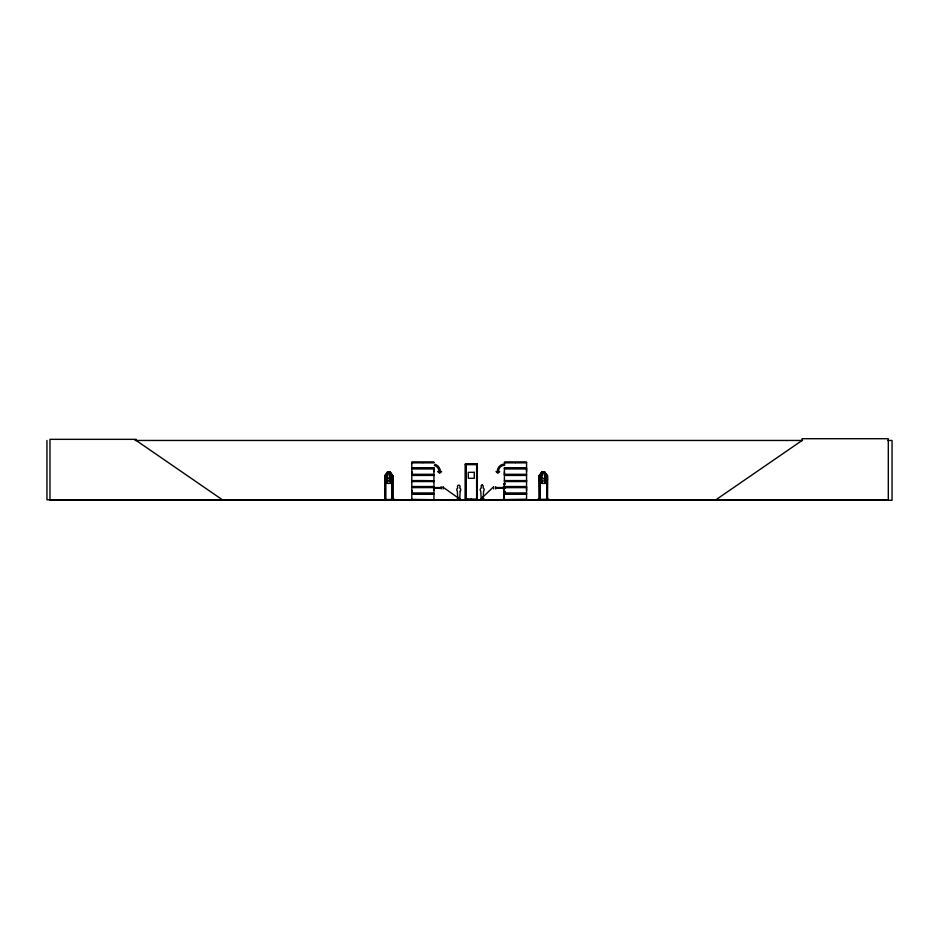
<?xml version="1.0" encoding="UTF-8"?>
<svg xmlns="http://www.w3.org/2000/svg" width="939" height="939" viewBox="0 0 939 939"><rect width="100%" height="100%" fill="white"/><g stroke="black" fill="none" stroke-linecap="round" stroke-linejoin="round"><path stroke-width="1.41" d="M433.947 490.393L433.947 487.634L433.947 493.139L411.798 493.139L411.81 490.393M411.798 474.312L411.798 468.819L433.959 468.819L433.947 474.312L411.798 474.312L411.81 471.566M433.947 471.566L433.947 468.819M504.407 474.312L504.407 468.819L526.568 468.819L526.556 474.312L504.407 474.312L504.419 471.566M526.556 490.393L526.556 487.634L504.489 487.646M526.556 471.566L526.556 468.819M385.706 475.662L385.683 499.783M539.984 475.721L540.031 499.783M546.744 475.639L546.686 499.783M387.537 475.862L388.394 472.622L389.274 472.622L390.178 477.528L389.274 478.996L387.537 477.528M541.897 475.862L542.789 472.622L543.74 472.622L544.643 475.862M387.525 472.129L386.211 478.702L387.983 480.956L389.732 480.956L391.481 478.702L390.166 472.129L387.49 472.129L384.755 475.827L384.873 499.783M385.694 475.768L384.732 475.862L387.49 472.024L390.213 472.024L392.901 475.827L392.76 499.783L392.631 475.862M382.678 499.712L394.803 499.337M546.674 475.85L547.531 475.862L547.531 499.783M537.519 499.337L549.245 499.337M477.223 499.102L465.439 499.102M544.643 477.528L543.704 478.996L541.897 477.528M390.166 483.409L392.76 479.583M544.632 483.315L547.507 479.618L544.679 483.409L544.679 472.024L547.507 475.827L544.632 472.129L541.885 472.129L540.512 475.862L540.512 478.702L542.355 480.956L544.186 480.956L546.005 478.702L544.632 472.129M460.028 499.313C463.432 499.982 454.711 499.055 457.047 499.759M457.093 499.525L460.075 499.783M459.676 499.525L460.263 499.63M467.047 499.771L468.209 499.571M467.552 499.748L468.514 499.736L467.047 499.079M483.597 499.313C479.864 501.332 480.298 498.069 480.921 499.313M482.752 499.783L483.937 499.759L483.28 499.771M483.538 499.771L483.127 499.783M477.129 464.077L465.345 463.889L465.345 499.783L477.317 499.689L477.317 463.889L465.533 464.077M480.58 499.313L493.069 487.271M715.917 499.783L802.117 440.461L802.117 438.713L888.306 438.713L888.306 499.783L46.95 499.783L46.95 440.461M466.789 499.771L471.777 499.395M470.592 499.571L471.812 499.571M480.522 499.783L481.331 499.771M476.636 499.689L476.636 463.889M411.81 499.395L436.893 499.783L411.775 499.771M482.188 484.9L481.226 485.639L481.191 488.057A1.995 1.995 0 0 0 480.78 491.191L481.191 498.879L483.186 498.879L483.597 491.191A1.995 1.995 0 0 0 483.186 488.057L483.151 485.639L482.188 484.9M135.075 440.461L802.563 440.461M887.648 440.461L892.05 440.461L892.05 500.287L49.978 500.287L49.978 439.335L136.178 439.335L136.178 440.461L222.367 499.783M411.787 462.188L433.971 462.188M504.396 462.188L526.579 462.188M433.971 462.411L411.787 462.399L411.81 467.716L433.959 467.716M504.396 462.411L526.579 462.399L526.556 467.716L504.407 467.716M411.81 462.739L422.796 462.739M422.973 462.739L433.947 462.739M504.419 462.739L515.405 462.739M515.581 462.739L526.556 462.739M465.345 464.641L477.317 464.641M411.716 468.092L434.041 468.092M504.325 468.092L526.65 468.092M411.716 468.432L434.041 468.432M504.325 468.432L526.65 468.432M544.714 472.024L541.838 472.024L539.045 475.827L539.045 479.618L541.873 483.409L544.714 483.409M411.716 474.7L434.041 474.7M504.325 474.7L526.65 474.7M411.716 475.04L434.041 475.04M504.325 475.04L526.65 475.04M539.139 475.862L540.101 475.862L540.183 499.783M539.045 479.618L541.92 483.315M422.796 480.58L411.81 480.58L411.798 475.427L433.959 475.427L433.959 480.721L422.973 480.58M515.405 480.58L504.419 480.58L504.419 475.427L526.568 475.427L526.568 480.721L504.302 480.874L526.579 481.014M515.581 480.58L526.556 480.58M433.971 480.733L411.693 480.874L433.971 480.956M504.396 481.202L526.579 481.202L526.556 486.531L504.407 486.531M411.81 481.554L422.796 481.554M422.973 481.554L433.947 481.554M504.419 481.554L515.405 481.554M515.581 481.554L526.556 481.554M505.041 483.303L504.161 483.397L505.041 483.491M504.161 484.113L505.041 484.113M504.161 484.301L504.783 484.301M411.716 486.918L434.041 486.918M504.325 486.918L526.65 486.918M411.716 487.259L434.041 487.259M526.65 487.259L503.938 487.329L503.938 499.783M495.686 487.564L503.163 487.564M441.166 487.576L411.798 487.634L411.798 493.139M433.677 488.08L441.166 488.08M495.686 488.069L503.163 488.069M503.938 488.315L504.936 488.315M503.938 488.573L504.936 488.573M504.161 491.285L504.783 491.285M504.161 491.379L505.041 491.473M504.161 492.095L505.041 492.095M504.161 492.282L505.041 492.282M504.407 493.139L526.568 493.139L526.568 487.634M411.716 493.515L434.041 493.515M504.325 493.515L526.65 493.515M411.716 493.855L434.041 493.855M504.325 493.855L526.65 493.855M504.407 494.243L526.568 494.243L526.568 499.548L499.947 499.689L526.556 499.395M457.493 498.48L457.258 499.771M385.683 498.914L384.65 498.914L384.65 499.783M391.809 498.914L392.842 498.914M539.139 498.914L540.183 498.914M546.58 498.914L547.625 498.914M457.997 499.149L459.324 499.149M481.437 499.149L482.763 499.149M483.726 499.642L480.698 499.771M483.444 499.313L483.702 498.48L483.89 499.783M466.037 499.689L466.096 463.889M443.149 487.271L460.133 499.313M460.321 499.759L459.511 499.525M477.129 499.607L477.223 463.889M390.166 472.024L392.807 475.862L391.903 475.862L391.809 499.783M465.439 499.607L465.533 463.889M547.472 475.827L547.296 499.783M546.897 498.914L546.897 499.783M546.78 475.862L546.78 499.783M541.838 483.409L541.838 472.024L539.08 475.827L539.232 499.783M539.467 498.914L539.467 499.783L539.338 475.862M504.161 483.303L504.126 499.783M503.163 487.13L503.163 488.503M495.686 486.695L495.686 488.937M493.691 486.695L493.691 488.937M482.658 499.313L482.658 497.564L481.742 497.564L481.742 499.313M459.23 499.313L459.23 497.564L458.314 497.564L458.314 499.313M443.149 486.707L443.149 488.949M441.166 486.707L441.166 488.949M433.959 499.548L433.947 494.243L411.798 494.243L411.798 499.548M433.677 487.141L433.677 488.515M392.525 498.914L392.502 499.783M392.162 498.914L392.162 499.783L392.009 475.545M390.213 472.024L390.213 483.409L387.443 483.409L384.755 479.618L387.49 483.409L387.49 472.024M385.459 475.862L385.459 499.783M384.99 498.914L384.978 499.783M434.299 465.439A6.291 6.291 0 0 1 438.971 471.519L437.715 471.519L439.652 473.268L441.588 471.519L440.332 471.519A7.535 7.535 0 0 0 434.745 464.23M504.83 463.983A7.535 7.535 0 0 0 497.283 471.519L496.038 471.519L497.846 473.268L499.665 471.519L498.409 471.519A6.291 6.291 0 0 1 504.701 465.228M460.169 491.191L459.758 498.879L457.763 498.879L457.352 491.191A1.995 1.995 0 0 1 457.763 488.057C455.943 484.125 461.577 484.125 459.758 488.057A1.995 1.995 0 0 1 460.169 491.191M481.108 499.525L481.12 499.63M474.277 472.329L468.291 472.329L468.291 478.303L474.277 478.303L474.277 472.329M433.971 481.202L411.787 481.214L411.81 486.531L433.959 486.531L433.959 481.238"/></g></svg>
